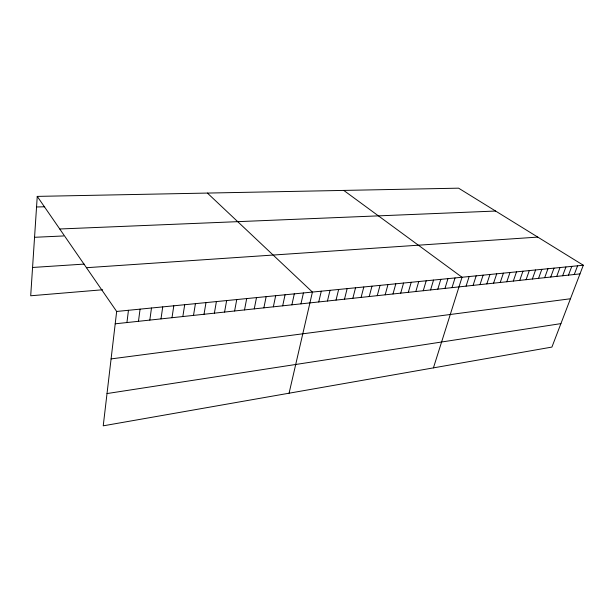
<?xml version="1.0" encoding="UTF-8"?>
<svg xmlns="http://www.w3.org/2000/svg" width="614" height="614" viewBox="0 0 614 614"><rect width="100%" height="100%" fill="white"/><g stroke="black" fill="none" stroke-linecap="round" stroke-linejoin="round"><path stroke-width="0.92" d="M37.247 196.388L116.66 311.459L103.229 425.824L551.917 347.079L583.3 265.233L458.597 188.176L37.247 196.388L30.7 295.771L102.63 289.77M126.937 322.55L128.456 310.293M138.472 321.306L140.069 309.141M149.824 320.094L151.489 308.013M160.998 318.889L162.733 306.9M172.004 317.707L173.8 305.803M182.842 316.548L184.699 304.721M193.51 315.396L195.429 303.661M204.017 314.268L205.997 302.61M214.37 313.163L216.397 301.581M224.563 312.065L226.65 300.568M234.609 310.983L236.751 299.563M244.51 309.924L246.698 298.581M254.257 308.873L256.498 297.613M263.874 307.844L266.154 296.654M273.345 306.823L275.678 295.71M282.686 305.826L285.057 294.781M291.888 304.836L294.306 293.868M300.967 303.861L303.423 292.962M289.079 393.206L312.419 292.072L207.386 193.072M318.743 301.95L321.283 291.189M327.446 301.013L330.025 290.33M336.035 300.092L338.644 289.47M344.5 299.187L347.148 288.634M352.85 298.289L355.537 287.797M361.093 297.406L363.81 286.976M369.229 296.531L371.969 286.17M377.249 295.672L380.028 285.372M385.17 294.82L387.971 284.589M392.991 293.976L395.815 283.806M400.704 293.154L403.559 283.039M408.318 292.333L411.203 282.286M415.831 291.527L418.74 281.534M423.253 290.729L426.193 280.798M430.583 289.938L433.538 280.068M437.82 289.163L440.798 279.355M444.966 288.396L447.967 278.641M452.019 287.644L455.043 277.942M433.423 367.878L462.035 277.252L343.763 190.417M466.08 286.132L469.15 276.546M473.087 285.38L476.172 275.847M480.002 284.635L483.103 275.164M486.833 283.906L489.949 274.481M493.572 283.177L496.711 273.813M500.233 282.463L503.396 273.153M506.819 281.757L509.988 272.501M513.319 281.058L516.504 271.849M519.743 280.368L522.944 271.211M526.091 279.685L529.306 270.582M532.361 279.009L535.592 269.96M538.562 278.349L541.809 269.346M544.687 277.689L547.941 268.74M550.743 277.037L554.012 268.134M556.721 276.4L560.006 267.543M562.639 275.763L565.931 266.96M568.487 275.133L571.788 266.376M574.267 274.512L577.574 265.801M107.02 393.559L560.912 323.624M111.088 358.906L570.444 298.757M115.209 323.808L579.977 273.898M116.66 311.459L583.3 265.233M86.467 267.704L537.772 237.104M32.565 267.466L84.103 264.097M34.553 237.296L63.557 235.96M59.75 228.991L495.598 211.039M36.548 206.987L44.684 206.772"/></g></svg>
